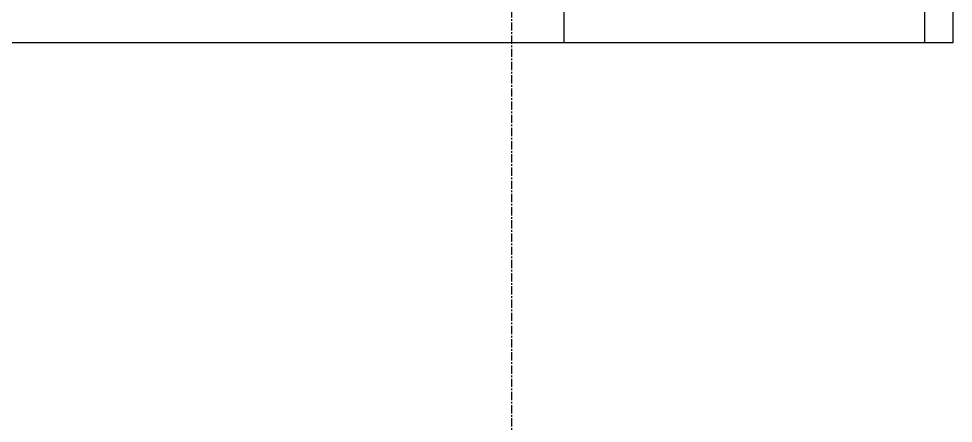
# Model space of a CAD drawing. Header units: millimetres. Extents: x -49883 to 71908, y -18440 to 67826.
# Drawn here: x 34567 to 38167, y 39611 to 41168 of the extents above; entities that cross this region are included whole.
import ezdxf

# ---------------------------------------------------------------- set-up
doc = ezdxf.new("R2010")
doc.units = ezdxf.units.MM
doc.linetypes.add('PCENTRE', pattern=[50.8, 31.75, -6.35, 6.35, -6.35])
doc.linetypes.add('PCENTRE2', pattern=[28.575, 19.05, -3.175, 3.175, -3.175])
doc.layers.add('Boundaries_and_building_grids', color=140, linetype='PCENTRE2')
doc.layers.add('Third Floor - Walls', color=3, linetype='Continuous')

msp = doc.modelspace()

# ---------------------------------------------------------------- linework, layer by layer
at = {"layer": 'Boundaries_and_building_grids', "color": 140, "linetype": 'PCENTRE', "lineweight": -3}
msp.add_line((36467.2, -6274.3), (36467.2, 67825.7), dxfattribs=at)
at = {"layer": 'Third Floor - Walls', "color": 3, "linetype": 'Continuous'}
for p, q in [((38167.2, 41075.7, 10350), (38167.2, 42025.7, 10350)), ((36667.2, 41915.7, 10350), (36667.2, 41075.7, 10350)), ((38057.2, 41075.7, 10350), (38057.2, 41915.7, 10350)), ((33767.2, 41075.7, 10350), (36667.2, 41075.7, 10350)), ((38057.2, 41075.7, 10350), (38167.2, 41075.7, 10350))]:
    msp.add_line(p, q, dxfattribs=at)
at = {"layer": 'Third Floor - Walls', "color": 2, "linetype": 'Continuous'}
msp.add_line((36667.2, 41075.7, 10350), (38057.2, 41075.7, 10350), dxfattribs=at)

doc.saveas('drawing.dxf')
